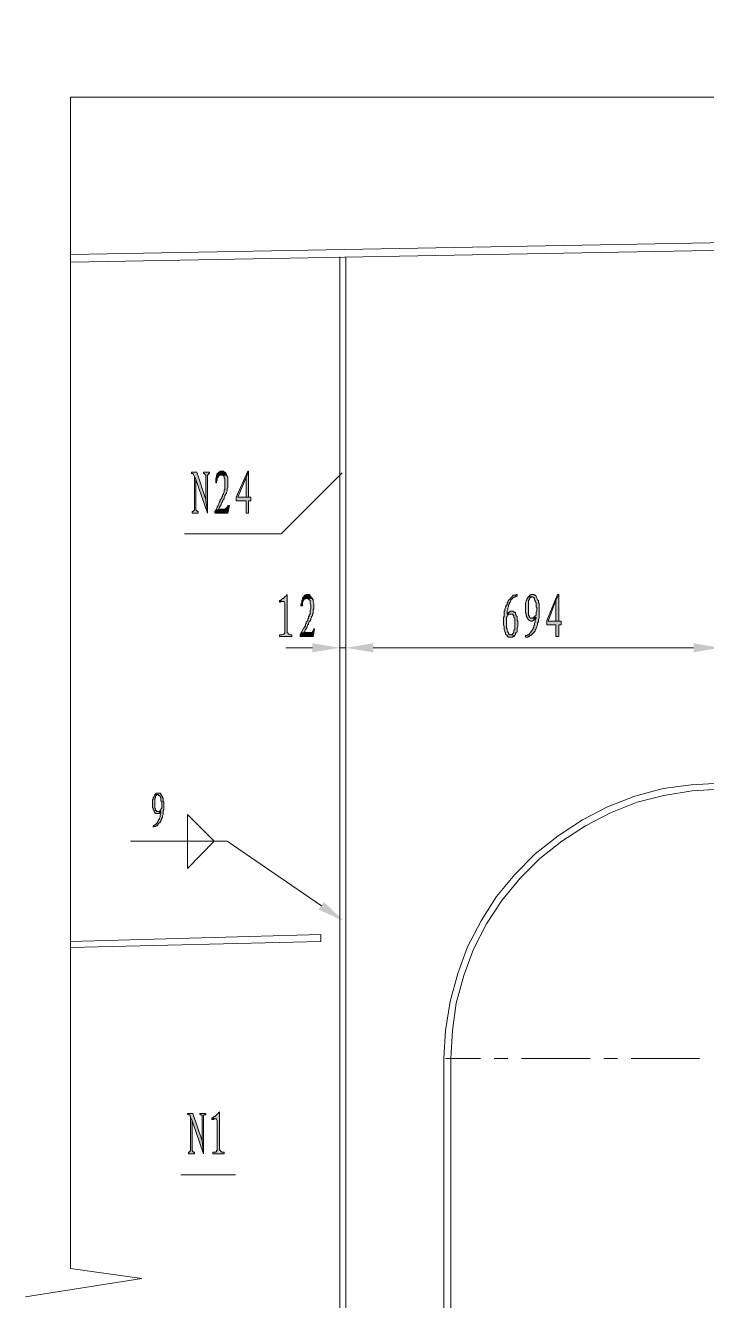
# Model space of a CAD drawing. Header units: millimetres. Extents: x 24 to 410, y 10 to 282.
# Drawn here: x 97.3 to 135.2, y 77.4 to 148.4 of the extents above; entities that cross this region are included whole.
import ezdxf

# ---------------------------------------------------------------- set-up
doc = ezdxf.new("R2010")
doc.units = ezdxf.units.MM

msp = doc.modelspace()

# ---------------------------------------------------------------- hatches: boundary and pattern name
h = msp.add_hatch(color=256)
h.dxf.hatch_style = 2
h.paths.add_polyline_path([(106.807, 123.528667), (106.510667, 123.528667), (106.510667, 123.444), (106.595333, 123.444), (106.637667, 123.401667), (106.68, 123.274667), (106.764667, 123.105333), (107.399667, 121.242667), (107.315, 122.004667)])
h = msp.add_hatch(color=256)
h.dxf.hatch_style = 2
h.paths.add_polyline_path([(107.526667, 123.528667), (107.188, 123.528667), (107.188, 123.444), (107.230333, 123.444), (107.272667, 123.401667), (107.315, 123.359333), (107.315, 122.004667), (107.399667, 121.242667), (107.399667, 123.359333), (107.442, 123.401667), (107.484333, 123.444), (107.526667, 123.444)])
h = msp.add_hatch(color=256)
h.dxf.hatch_style = 2
h.paths.add_polyline_path([(108.204, 123.571), (108.119333, 123.571), (108.077, 123.528667), (108.034667, 123.528667), (107.992333, 123.486333), (107.95, 123.444), (107.95, 123.401667), (107.907667, 123.359333), (107.907667, 123.232333), (107.865333, 123.19), (107.865333, 122.936), (107.907667, 122.936), (107.907667, 122.978333), (107.95, 123.063), (107.95, 123.19), (107.992333, 123.232333), (107.992333, 123.274667), (108.034667, 123.317), (108.077, 123.359333), (108.119333, 123.359333), (108.161667, 123.359333), (108.458, 123.359333), (108.458, 123.401667), (108.415667, 123.486333), (108.373333, 123.528667), (108.331, 123.528667), (108.288667, 123.571)])
h = msp.add_hatch(color=256)
h.dxf.hatch_style = 2
h.paths.add_polyline_path([(109.685667, 123.571), (109.643333, 123.571), (109.008333, 122.131667), (109.008333, 121.92), (109.558667, 121.92), (109.558667, 121.242667), (109.685667, 121.242667), (109.685667, 121.92), (109.812667, 121.92), (109.812667, 122.131667), (109.685667, 122.131667), (109.093, 122.131667), (109.558667, 123.232333)])
h = msp.add_hatch(color=256)
h.dxf.hatch_style = 2
h.paths.add_polyline_path([(109.685667, 123.571), (109.558667, 123.232333), (109.558667, 122.131667), (109.093, 122.131667), (109.685667, 122.131667)])
h = msp.add_hatch(color=256)
h.dxf.hatch_style = 2
h.paths.add_polyline_path([(106.68, 123.274667), (106.68, 121.412), (106.637667, 121.369667), (106.595333, 121.327333), (106.553, 121.327333), (106.553, 121.242667), (106.891667, 121.242667), (106.891667, 121.327333), (106.849333, 121.327333), (106.807, 121.369667), (106.764667, 121.412), (106.764667, 123.105333)])
h = msp.add_hatch(color=256)
h.dxf.hatch_style = 2
h.paths.add_polyline_path([(108.458, 123.359333), (108.161667, 123.359333), (108.204, 123.359333), (108.246333, 123.359333), (108.288667, 123.317), (108.331, 123.274667), (108.331, 123.19), (108.373333, 123.147667), (108.373333, 122.555), (108.331, 122.512667), (108.331, 122.428), (108.288667, 122.343333), (108.288667, 122.301), (108.246333, 122.258667), (108.246333, 122.174), (108.204, 122.131667), (108.204, 122.089333), (108.161667, 122.047), (108.119333, 122.004667), (108.119333, 121.92), (108.077, 121.877667), (108.034667, 121.793), (108.034667, 121.750667), (107.992333, 121.666), (107.95, 121.581333), (107.907667, 121.496667), (107.865333, 121.412), (108.034667, 121.454333), (108.034667, 121.496667), (108.077, 121.581333), (108.119333, 121.623667), (108.161667, 121.708333), (108.161667, 121.750667), (108.204, 121.835333), (108.246333, 121.877667), (108.246333, 121.92), (108.288667, 122.004667), (108.331, 122.047), (108.331, 122.089333), (108.373333, 122.174), (108.373333, 122.216333), (108.415667, 122.258667), (108.415667, 122.301), (108.458, 122.343333), (108.458, 122.385667), (108.500333, 122.470333), (108.500333, 122.597333), (108.542667, 122.682), (108.542667, 123.232333), (108.500333, 123.274667), (108.500333, 123.317)])
h = msp.add_hatch(color=256)
h.dxf.hatch_style = 2
h.paths.add_polyline_path([(108.627333, 121.666), (108.542667, 121.666), (108.542667, 121.623667), (108.500333, 121.581333), (108.458, 121.539), (108.415667, 121.496667), (108.373333, 121.454333), (108.034667, 121.454333), (107.865333, 121.412), (107.823, 121.327333), (107.823, 121.242667), (108.542667, 121.242667)])
h = msp.add_hatch(color=256)
h.dxf.hatch_style = 2
h.paths.add_polyline_path([(111.844667, 116.713), (111.802333, 116.670667), (111.76, 116.628333), (111.717667, 116.586), (111.675333, 116.543667), (111.633, 116.501333), (111.590667, 116.501333), (111.548333, 116.459), (111.506, 116.416667), (111.463667, 116.374333), (111.421333, 116.374333), (111.633, 116.332), (111.675333, 116.332), (111.675333, 116.289667), (111.717667, 116.205), (111.717667, 114.554), (111.675333, 114.554), (111.675333, 114.511667), (111.633, 114.511667), (111.548333, 114.469333), (111.421333, 114.469333), (111.421333, 114.384667), (112.098667, 114.384667), (112.098667, 114.469333), (112.014, 114.469333), (111.929333, 114.511667), (111.887, 114.511667), (111.887, 114.554), (111.844667, 114.596333)])
h = msp.add_hatch(color=256)
h.dxf.hatch_style = 2
h.paths.add_polyline_path([(111.421333, 116.374333), (111.421333, 116.289667), (111.463667, 116.289667), (111.548333, 116.332), (111.633, 116.332)])
h = msp.add_hatch(color=256)
h.dxf.hatch_style = 2
h.paths.add_polyline_path([(112.987667, 116.713), (112.903, 116.713), (112.818333, 116.670667), (112.776, 116.628333), (112.776, 116.586), (112.733667, 116.543667), (112.691333, 116.543667), (112.691333, 116.501333), (112.691333, 116.459), (112.649, 116.374333), (112.649, 116.247333), (112.606667, 116.162667), (112.606667, 116.078), (112.691333, 116.078), (112.691333, 116.247333), (112.733667, 116.332), (112.733667, 116.374333), (112.776, 116.416667), (112.776, 116.459), (112.818333, 116.459), (112.860667, 116.501333), (112.945333, 116.501333), (113.241667, 116.501333), (113.199333, 116.543667), (113.157, 116.586), (113.114667, 116.628333), (113.114667, 116.670667), (113.072333, 116.713)])
h = msp.add_hatch(color=256)
h.dxf.hatch_style = 2
h.paths.add_polyline_path([(113.241667, 116.501333), (112.945333, 116.501333), (112.987667, 116.501333), (113.03, 116.459), (113.072333, 116.416667), (113.114667, 116.374333), (113.114667, 116.205), (113.157, 116.120333), (113.157, 115.908667), (113.114667, 115.824), (113.114667, 115.612333), (113.072333, 115.57), (113.072333, 115.485333), (113.03, 115.485333), (113.03, 115.400667), (112.987667, 115.358333), (112.987667, 115.316), (112.987667, 115.273667), (112.945333, 115.231333), (112.903, 115.189), (112.903, 115.104333), (112.860667, 115.062), (112.860667, 114.977333), (112.818333, 114.935), (112.776, 114.850333), (112.733667, 114.808), (112.691333, 114.723333), (112.649, 114.638667), (112.606667, 114.554), (112.776, 114.596333), (112.818333, 114.638667), (112.818333, 114.681), (112.860667, 114.765667), (112.903, 114.808), (112.945333, 114.892667), (112.945333, 114.935), (112.987667, 115.019667), (113.03, 115.062), (113.03, 115.104333), (113.072333, 115.189), (113.114667, 115.231333), (113.114667, 115.273667), (113.157, 115.316), (113.157, 115.358333), (113.199333, 115.443), (113.199333, 115.485333), (113.241667, 115.527667), (113.241667, 115.612333), (113.284, 115.654667), (113.284, 115.866333), (113.326333, 115.908667), (113.326333, 116.205), (113.284, 116.289667), (113.284, 116.416667), (113.241667, 116.459)])
h = msp.add_hatch(color=256)
h.dxf.hatch_style = 2
h.paths.add_polyline_path([(124.629333, 116.713), (124.587, 116.713), (124.544667, 116.670667), (124.417667, 116.670667), (124.375333, 116.628333), (124.333, 116.586), (124.290667, 116.543667), (124.290667, 116.501333), (124.248333, 116.459), (124.206, 116.459), (124.163667, 116.374333), (124.121333, 116.332), (124.121333, 116.289667), (124.079, 116.247333), (124.079, 116.162667), (124.036667, 116.120333), (123.994333, 116.035667), (123.994333, 115.993333), (123.952, 115.908667), (123.952, 115.824), (123.909667, 115.781667), (123.909667, 115.612333), (123.909667, 115.57), (123.909667, 115.485333), (123.867333, 115.443), (123.867333, 115.019667), (123.909667, 114.935), (123.909667, 114.765667), (123.952, 114.681), (123.952, 114.638667), (123.994333, 114.596333), (123.994333, 114.511667), (124.036667, 114.469333), (124.079, 114.427), (124.079, 114.384667), (124.121333, 114.384667), (124.163667, 114.342333), (124.375333, 114.342333), (124.417667, 114.384667), (124.46, 114.384667), (124.502333, 114.427), (124.290667, 114.469333), (124.248333, 114.469333), (124.206, 114.511667), (124.163667, 114.511667), (124.163667, 114.596333), (124.121333, 114.638667), (124.079, 114.723333), (124.079, 114.808), (124.036667, 114.850333), (124.036667, 115.443), (124.079, 115.485333), (124.121333, 115.57), (124.163667, 115.612333), (124.333, 115.612333), (124.079, 115.612333), (124.079, 115.781667), (124.121333, 115.866333), (124.121333, 115.951), (124.163667, 116.035667), (124.163667, 116.120333), (124.206, 116.205), (124.206, 116.247333), (124.248333, 116.289667), (124.290667, 116.374333), (124.290667, 116.416667), (124.333, 116.459), (124.375333, 116.501333), (124.417667, 116.543667), (124.46, 116.543667), (124.502333, 116.586), (124.544667, 116.586), (124.587, 116.628333), (124.629333, 116.628333)])
h = msp.add_hatch(color=256)
h.dxf.hatch_style = 2
h.paths.add_polyline_path([(125.476, 116.713), (125.391333, 116.713), (125.391333, 116.670667), (125.349, 116.670667), (125.306667, 116.628333), (125.264333, 116.586), (125.476, 116.586), (125.518333, 116.543667), (125.560667, 116.543667), (125.603, 116.501333), (125.603, 116.416667), (125.645333, 116.374333), (125.645333, 116.332), (125.687667, 116.247333), (125.687667, 116.035667), (125.73, 115.993333), (125.73, 115.824), (125.687667, 115.739333), (125.687667, 115.612333), (125.687667, 115.57), (125.645333, 115.527667), (125.645333, 115.485333), (125.603, 115.485333), (125.560667, 115.443), (125.687667, 115.443), (125.687667, 115.400667), (125.645333, 115.316), (125.645333, 115.189), (125.603, 115.104333), (125.603, 115.019667), (125.560667, 114.977333), (125.560667, 114.892667), (125.518333, 114.850333), (125.518333, 114.808), (125.476, 114.723333), (125.433667, 114.681), (125.391333, 114.638667), (125.391333, 114.596333), (125.349, 114.554), (125.306667, 114.511667), (125.264333, 114.469333), (125.222, 114.469333), (125.179667, 114.427), (125.095, 114.427), (125.095, 114.342333), (125.222, 114.342333), (125.264333, 114.384667), (125.306667, 114.384667), (125.349, 114.427), (125.391333, 114.427), (125.433667, 114.469333), (125.476, 114.511667), (125.518333, 114.554), (125.560667, 114.596333), (125.603, 114.638667), (125.645333, 114.681), (125.645333, 114.765667), (125.687667, 114.808), (125.687667, 114.850333), (125.73, 114.935), (125.772333, 115.019667), (125.772333, 115.146667), (125.814667, 115.189), (125.814667, 115.316), (125.857, 115.400667), (125.857, 116.205), (125.814667, 116.247333), (125.814667, 116.374333), (125.772333, 116.416667), (125.73, 116.501333), (125.73, 116.543667), (125.687667, 116.628333), (125.645333, 116.670667), (125.603, 116.670667), (125.560667, 116.713)])
h = msp.add_hatch(color=256)
h.dxf.hatch_style = 2
h.paths.add_polyline_path([(125.264333, 116.586), (125.222, 116.543667), (125.179667, 116.459), (125.179667, 116.416667), (125.137333, 116.374333), (125.137333, 116.332), (125.095, 116.247333), (125.095, 115.697), (125.137333, 115.654667), (125.137333, 115.527667), (125.179667, 115.485333), (125.179667, 115.443), (125.222, 115.358333), (125.264333, 115.316), (125.306667, 115.273667), (125.349, 115.273667), (125.391333, 115.231333), (125.476, 115.231333), (125.518333, 115.273667), (125.560667, 115.273667), (125.560667, 115.316), (125.603, 115.358333), (125.645333, 115.400667), (125.391333, 115.400667), (125.349, 115.443), (125.306667, 115.485333), (125.306667, 115.527667), (125.264333, 115.57), (125.264333, 116.374333), (125.306667, 116.416667), (125.306667, 116.459), (125.349, 116.501333), (125.349, 116.543667), (125.391333, 116.543667), (125.433667, 116.586)])
h = msp.add_hatch(color=256)
h.dxf.hatch_style = 2
h.paths.add_polyline_path([(126.957667, 116.713), (126.873, 116.713), (126.280333, 115.273667), (126.280333, 115.019667), (126.788333, 115.019667), (126.788333, 114.384667), (126.957667, 114.384667), (126.957667, 115.019667), (127.084667, 115.019667), (127.084667, 115.231333), (126.957667, 115.231333), (126.365, 115.231333), (126.788333, 116.374333)])
h = msp.add_hatch(color=256)
h.dxf.hatch_style = 2
h.paths.add_polyline_path([(126.957667, 116.713), (126.788333, 116.374333), (126.788333, 115.231333), (126.365, 115.231333), (126.957667, 115.231333)])
h = msp.add_hatch(color=256)
h.dxf.hatch_style = 2
h.paths.add_polyline_path([(124.375333, 115.781667), (124.248333, 115.781667), (124.206, 115.739333), (124.163667, 115.739333), (124.163667, 115.697), (124.121333, 115.654667), (124.079, 115.612333), (124.375333, 115.612333), (124.417667, 115.57), (124.46, 115.57), (124.46, 115.527667), (124.46, 115.443), (124.502333, 115.400667), (124.502333, 114.765667), (124.46, 114.723333), (124.46, 114.638667), (124.46, 114.596333), (124.417667, 114.554), (124.375333, 114.511667), (124.333, 114.469333), (124.290667, 114.469333), (124.502333, 114.427), (124.544667, 114.511667), (124.544667, 114.554), (124.587, 114.554), (124.587, 114.596333), (124.629333, 114.638667), (124.629333, 114.850333), (124.671667, 114.935), (124.671667, 115.231333), (124.629333, 115.273667), (124.629333, 115.485333), (124.587, 115.527667), (124.587, 115.57), (124.544667, 115.612333), (124.544667, 115.697), (124.502333, 115.739333), (124.46, 115.739333), (124.417667, 115.781667)])
h = msp.add_hatch(color=256)
h.dxf.hatch_style = 2
h.paths.add_polyline_path([(125.560667, 115.443), (125.518333, 115.443), (125.476, 115.400667), (125.433667, 115.400667), (125.645333, 115.400667), (125.687667, 115.443)])
h = msp.add_hatch(color=256)
h.dxf.hatch_style = 2
h.paths.add_polyline_path([(113.368667, 114.808), (113.326333, 114.808), (113.284, 114.723333), (113.284, 114.681), (113.241667, 114.638667), (113.199333, 114.596333), (112.776, 114.596333), (112.606667, 114.554), (112.564333, 114.469333), (112.564333, 114.384667), (113.284, 114.384667)])
h = msp.add_hatch(color=256)
h.dxf.hatch_style = 2
h.paths.add_polyline_path([(113.241667, 114.003667), (113.241667, 113.495667), (114.765667, 113.749667)])
h = msp.add_hatch(color=256)
h.dxf.hatch_style = 2
h.paths.add_polyline_path([(116.628333, 114.003667), (116.628333, 113.495667), (115.104333, 113.749667)])
h = msp.add_hatch(color=256)
h.dxf.hatch_style = 2
h.paths.add_polyline_path([(116.628333, 114.003667), (116.628333, 113.495667), (115.104333, 113.749667)])
h = msp.add_hatch(color=256)
h.dxf.hatch_style = 2
h.paths.add_polyline_path([(134.450667, 114.003667), (134.450667, 113.495667), (135.932333, 113.749667)])
h = msp.add_hatch(color=256)
h.dxf.hatch_style = 2
h.paths.add_polyline_path([(104.478667, 105.579333), (104.478667, 105.537), (104.436333, 105.494667), (104.436333, 105.452333), (104.394, 105.41), (104.394, 105.325333), (104.351667, 105.283), (104.351667, 104.859667), (104.394, 104.817333), (104.394, 104.732667), (104.436333, 104.690333), (104.436333, 104.648), (104.478667, 104.605667), (104.478667, 104.563333), (104.521, 104.521), (104.605667, 104.521), (104.648, 104.521), (104.732667, 104.521), (104.732667, 104.563333), (104.775, 104.563333), (104.775, 104.605667), (104.648, 104.648), (104.563333, 104.648), (104.563333, 104.690333), (104.521, 104.690333), (104.521, 104.732667), (104.521, 104.775), (104.478667, 104.817333), (104.478667, 105.367667), (104.521, 105.41), (104.521, 105.494667), (104.563333, 105.537), (104.605667, 105.579333), (104.648, 105.579333)])
h = msp.add_hatch(color=256)
h.dxf.hatch_style = 2
h.paths.add_polyline_path([(104.648, 105.664), (104.563333, 105.664), (104.521, 105.621667), (104.478667, 105.579333), (104.690333, 105.579333), (104.690333, 105.537), (104.732667, 105.537), (104.775, 105.494667), (104.775, 105.452333), (104.817333, 105.41), (104.817333, 105.240667), (104.859667, 105.198333), (104.859667, 104.817333), (104.817333, 104.775), (104.817333, 104.732667), (104.775, 104.690333), (104.732667, 104.648), (104.817333, 104.648), (104.817333, 104.605667), (104.817333, 104.521), (104.775, 104.436333), (104.775, 104.351667), (104.732667, 104.267), (104.732667, 104.224667), (104.690333, 104.182333), (104.690333, 104.14), (104.648, 104.097667), (104.648, 104.055333), (104.605667, 104.013), (104.563333, 103.970667), (104.563333, 103.928333), (104.521, 103.928333), (104.478667, 103.886), (104.436333, 103.886), (104.436333, 103.843667), (104.394, 103.843667), (104.394, 103.759), (104.394, 103.801333), (104.436333, 103.801333), (104.521, 103.801333), (104.563333, 103.843667), (104.605667, 103.843667), (104.648, 103.886), (104.648, 103.928333), (104.690333, 103.928333), (104.690333, 103.970667), (104.732667, 104.013), (104.775, 104.013), (104.775, 104.055333), (104.817333, 104.097667), (104.817333, 104.14), (104.859667, 104.224667), (104.859667, 104.267), (104.902, 104.309333), (104.902, 104.394), (104.944333, 104.478667), (104.944333, 104.690333), (104.986667, 104.732667), (104.986667, 105.156), (104.944333, 105.198333), (104.944333, 105.367667), (104.902, 105.41), (104.902, 105.452333), (104.859667, 105.494667), (104.859667, 105.537), (104.817333, 105.579333), (104.817333, 105.621667), (104.775, 105.664)])
h = msp.add_hatch(color=256)
h.dxf.hatch_style = 2
h.paths.add_polyline_path([(104.732667, 104.648), (104.648, 104.648), (104.775, 104.605667), (104.817333, 104.648)])
h = msp.add_hatch(color=256)
h.dxf.hatch_style = 2
h.paths.add_polyline_path([(113.876667, 99.610333), (114.977333, 98.552), (113.580333, 99.187)])
h = msp.add_hatch(color=256)
h.dxf.hatch_style = 2
h.paths.add_polyline_path([(106.595333, 87.841667), (106.299, 87.841667), (106.299, 87.799333), (106.341333, 87.757), (106.426, 87.757), (106.468333, 87.63), (106.553, 87.418333), (107.188, 85.598), (107.103333, 86.317667)])
h = msp.add_hatch(color=256)
h.dxf.hatch_style = 2
h.paths.add_polyline_path([(106.468333, 87.63), (106.468333, 85.767333), (106.426, 85.725), (106.383667, 85.682667), (106.341333, 85.682667), (106.341333, 85.598), (106.68, 85.598), (106.68, 85.682667), (106.637667, 85.682667), (106.595333, 85.725), (106.553, 85.767333), (106.553, 87.418333)])
h = msp.add_hatch(color=256)
h.dxf.hatch_style = 2
h.paths.add_polyline_path([(107.315, 87.841667), (106.976333, 87.841667), (106.976333, 87.799333), (107.018667, 87.757), (107.061, 87.757), (107.103333, 87.714667), (107.103333, 86.317667), (107.188, 85.598), (107.188, 87.714667), (107.230333, 87.757), (107.272667, 87.757), (107.315, 87.799333)])
h = msp.add_hatch(color=256)
h.dxf.hatch_style = 2
h.paths.add_polyline_path([(108.077, 87.926333), (108.034667, 87.884), (107.992333, 87.841667), (107.95, 87.799333), (107.907667, 87.757), (107.865333, 87.714667), (107.823, 87.672333), (107.780667, 87.672333), (107.738333, 87.63), (107.696, 87.587667), (107.653667, 87.587667), (107.865333, 87.545333), (107.907667, 87.545333), (107.907667, 87.503), (107.95, 87.418333), (107.95, 85.767333), (107.907667, 85.767333), (107.907667, 85.725), (107.865333, 85.682667), (107.696, 85.682667), (107.696, 85.598), (108.331, 85.598), (108.331, 85.682667), (108.204, 85.682667), (108.161667, 85.725), (108.119333, 85.767333), (108.077, 85.809667)])
h = msp.add_hatch(color=256)
h.dxf.hatch_style = 2
h.paths.add_polyline_path([(107.653667, 87.587667), (107.653667, 87.503), (107.738333, 87.503), (107.780667, 87.545333), (107.865333, 87.545333)])

# ---------------------------------------------------------------- linework, layer by layer
at = {"lineweight": 0}
for points in [[(99.779667, 144.399), (137.795, 144.399), (138.345333, 148.378333), (139.530667, 140.631333), (140.250333, 144.399), (171.958, 144.399)], [(99.779667, 144.399), (99.779667, 79.205667), (103.759, 78.655333), (97.282, 77.639333)], [(171.958, 136.948333), (99.779667, 135.636)], [(171.958, 136.525), (99.779667, 135.212667)], [(114.765667, 49.191333), (114.765667, 135.509)], [(115.104333, 49.191333), (115.104333, 135.509)], [(111.506, 120.099667), (114.892667, 123.486333)], [(106.129667, 120.099667), (111.506, 120.099667)], [(114.765667, 110.617), (114.765667, 114.723333)], [(115.104333, 106.722333), (115.104333, 114.723333)], [(115.104333, 106.891667), (115.104333, 114.723333)], [(113.241667, 113.749667), (111.76, 113.749667)], [(115.104333, 113.749667), (114.765667, 113.749667)], [(116.628333, 113.749667), (134.450667, 113.749667)], [(116.628333, 113.749667), (118.11, 113.749667)], [(135.932333, 106.214333), (134.323667, 106.129667), (132.757333, 105.918), (131.191, 105.494667), (129.667, 104.902), (128.27, 104.182333), (126.915333, 103.293333), (125.645333, 102.277333), (124.502333, 101.134333), (123.486333, 99.906667), (122.639667, 98.552), (121.877667, 97.112667), (121.327333, 95.631), (120.904, 94.064667), (120.65, 92.456), (120.565333, 90.889667), (120.565333, 57.869667)], [(135.932333, 105.875667), (134.366, 105.791), (132.799667, 105.537), (131.318, 105.156), (129.836333, 104.563333), (128.439333, 103.843667), (127.127, 102.997), (125.899333, 102.023333), (124.798667, 100.922667), (123.782667, 99.695), (122.936, 98.382667), (122.216333, 96.985667), (121.666, 95.504), (121.242667, 93.98), (121.031, 92.456), (120.946333, 90.889667), (120.946333, 57.869667)], [(106.299, 102.997), (106.299, 104.478667), (107.780667, 102.997)], [(113.749667, 99.398667), (108.500333, 102.997), (103.124, 102.997)], [(106.299, 102.997), (106.299, 101.473), (107.780667, 102.997)], [(113.707333, 97.409), (113.707333, 97.79), (99.779667, 97.409)], [(99.779667, 97.070333), (113.707333, 97.409)], [(122.597333, 90.889667), (120.65, 90.889667)], [(124.121333, 90.889667), (123.359333, 90.889667)], [(128.693333, 90.889667), (124.883333, 90.889667)], [(130.217333, 90.889667), (129.455333, 90.889667)], [(134.789333, 90.889667), (130.979333, 90.889667)], [(105.918, 84.412667), (108.966, 84.412667)]]:
    msp.add_lwpolyline(points, dxfattribs=at)
for points in [[(106.807, 123.528667), (106.510667, 123.528667), (106.510667, 123.444), (106.595333, 123.444), (106.637667, 123.401667), (106.68, 123.274667), (106.764667, 123.105333), (107.399667, 121.242667), (107.315, 122.004667)], [(107.526667, 123.528667), (107.188, 123.528667), (107.188, 123.444), (107.230333, 123.444), (107.272667, 123.401667), (107.315, 123.359333), (107.315, 122.004667), (107.399667, 121.242667), (107.399667, 123.359333), (107.442, 123.401667), (107.484333, 123.444), (107.526667, 123.444)], [(108.204, 123.571), (108.119333, 123.571), (108.077, 123.528667), (108.034667, 123.528667), (107.992333, 123.486333), (107.95, 123.444), (107.95, 123.401667), (107.907667, 123.359333), (107.907667, 123.232333), (107.865333, 123.19), (107.865333, 122.936), (107.907667, 122.936), (107.907667, 122.978333), (107.95, 123.063), (107.95, 123.19), (107.992333, 123.232333), (107.992333, 123.274667), (108.034667, 123.317), (108.077, 123.359333), (108.119333, 123.359333), (108.161667, 123.359333), (108.458, 123.359333), (108.458, 123.401667), (108.415667, 123.486333), (108.373333, 123.528667), (108.331, 123.528667), (108.288667, 123.571)], [(109.685667, 123.571), (109.643333, 123.571), (109.008333, 122.131667), (109.008333, 121.92), (109.558667, 121.92), (109.558667, 121.242667), (109.685667, 121.242667), (109.685667, 121.92), (109.812667, 121.92), (109.812667, 122.131667), (109.685667, 122.131667), (109.093, 122.131667), (109.558667, 123.232333)], [(109.685667, 123.571), (109.558667, 123.232333), (109.558667, 122.131667), (109.093, 122.131667), (109.685667, 122.131667)], [(106.68, 123.274667), (106.68, 121.412), (106.637667, 121.369667), (106.595333, 121.327333), (106.553, 121.327333), (106.553, 121.242667), (106.891667, 121.242667), (106.891667, 121.327333), (106.849333, 121.327333), (106.807, 121.369667), (106.764667, 121.412), (106.764667, 123.105333)], [(108.458, 123.359333), (108.161667, 123.359333), (108.204, 123.359333), (108.246333, 123.359333), (108.288667, 123.317), (108.331, 123.274667), (108.331, 123.19), (108.373333, 123.147667), (108.373333, 122.555), (108.331, 122.512667), (108.331, 122.428), (108.288667, 122.343333), (108.288667, 122.301), (108.246333, 122.258667), (108.246333, 122.174), (108.204, 122.131667), (108.204, 122.089333), (108.161667, 122.047), (108.119333, 122.004667), (108.119333, 121.92), (108.077, 121.877667), (108.034667, 121.793), (108.034667, 121.750667), (107.992333, 121.666), (107.95, 121.581333), (107.907667, 121.496667), (107.865333, 121.412), (108.034667, 121.454333), (108.034667, 121.496667), (108.077, 121.581333), (108.119333, 121.623667), (108.161667, 121.708333), (108.161667, 121.750667), (108.204, 121.835333), (108.246333, 121.877667), (108.246333, 121.92), (108.288667, 122.004667), (108.331, 122.047), (108.331, 122.089333), (108.373333, 122.174), (108.373333, 122.216333), (108.415667, 122.258667), (108.415667, 122.301), (108.458, 122.343333), (108.458, 122.385667), (108.500333, 122.470333), (108.500333, 122.597333), (108.542667, 122.682), (108.542667, 123.232333), (108.500333, 123.274667), (108.500333, 123.317)], [(108.627333, 121.666), (108.542667, 121.666), (108.542667, 121.623667), (108.500333, 121.581333), (108.458, 121.539), (108.415667, 121.496667), (108.373333, 121.454333), (108.034667, 121.454333), (107.865333, 121.412), (107.823, 121.327333), (107.823, 121.242667), (108.542667, 121.242667)], [(111.844667, 116.713), (111.802333, 116.670667), (111.76, 116.628333), (111.717667, 116.586), (111.675333, 116.543667), (111.633, 116.501333), (111.590667, 116.501333), (111.548333, 116.459), (111.506, 116.416667), (111.463667, 116.374333), (111.421333, 116.374333), (111.633, 116.332), (111.675333, 116.332), (111.675333, 116.289667), (111.717667, 116.205), (111.717667, 114.554), (111.675333, 114.554), (111.675333, 114.511667), (111.633, 114.511667), (111.548333, 114.469333), (111.421333, 114.469333), (111.421333, 114.384667), (112.098667, 114.384667), (112.098667, 114.469333), (112.014, 114.469333), (111.929333, 114.511667), (111.887, 114.511667), (111.887, 114.554), (111.844667, 114.596333)], [(111.421333, 116.374333), (111.421333, 116.289667), (111.463667, 116.289667), (111.548333, 116.332), (111.633, 116.332)], [(112.987667, 116.713), (112.903, 116.713), (112.818333, 116.670667), (112.776, 116.628333), (112.776, 116.586), (112.733667, 116.543667), (112.691333, 116.543667), (112.691333, 116.501333), (112.691333, 116.459), (112.649, 116.374333), (112.649, 116.247333), (112.606667, 116.162667), (112.606667, 116.078), (112.691333, 116.078), (112.691333, 116.247333), (112.733667, 116.332), (112.733667, 116.374333), (112.776, 116.416667), (112.776, 116.459), (112.818333, 116.459), (112.860667, 116.501333), (112.945333, 116.501333), (113.241667, 116.501333), (113.199333, 116.543667), (113.157, 116.586), (113.114667, 116.628333), (113.114667, 116.670667), (113.072333, 116.713)], [(113.241667, 116.501333), (112.945333, 116.501333), (112.987667, 116.501333), (113.03, 116.459), (113.072333, 116.416667), (113.114667, 116.374333), (113.114667, 116.205), (113.157, 116.120333), (113.157, 115.908667), (113.114667, 115.824), (113.114667, 115.612333), (113.072333, 115.57), (113.072333, 115.485333), (113.03, 115.485333), (113.03, 115.400667), (112.987667, 115.358333), (112.987667, 115.316), (112.987667, 115.273667), (112.945333, 115.231333), (112.903, 115.189), (112.903, 115.104333), (112.860667, 115.062), (112.860667, 114.977333), (112.818333, 114.935), (112.776, 114.850333), (112.733667, 114.808), (112.691333, 114.723333), (112.649, 114.638667), (112.606667, 114.554), (112.776, 114.596333), (112.818333, 114.638667), (112.818333, 114.681), (112.860667, 114.765667), (112.903, 114.808), (112.945333, 114.892667), (112.945333, 114.935), (112.987667, 115.019667), (113.03, 115.062), (113.03, 115.104333), (113.072333, 115.189), (113.114667, 115.231333), (113.114667, 115.273667), (113.157, 115.316), (113.157, 115.358333), (113.199333, 115.443), (113.199333, 115.485333), (113.241667, 115.527667), (113.241667, 115.612333), (113.284, 115.654667), (113.284, 115.866333), (113.326333, 115.908667), (113.326333, 116.205), (113.284, 116.289667), (113.284, 116.416667), (113.241667, 116.459)], [(124.629333, 116.713), (124.587, 116.713), (124.544667, 116.670667), (124.417667, 116.670667), (124.375333, 116.628333), (124.333, 116.586), (124.290667, 116.543667), (124.290667, 116.501333), (124.248333, 116.459), (124.206, 116.459), (124.163667, 116.374333), (124.121333, 116.332), (124.121333, 116.289667), (124.079, 116.247333), (124.079, 116.162667), (124.036667, 116.120333), (123.994333, 116.035667), (123.994333, 115.993333), (123.952, 115.908667), (123.952, 115.824), (123.909667, 115.781667), (123.909667, 115.612333), (123.909667, 115.57), (123.909667, 115.485333), (123.867333, 115.443), (123.867333, 115.019667), (123.909667, 114.935), (123.909667, 114.765667), (123.952, 114.681), (123.952, 114.638667), (123.994333, 114.596333), (123.994333, 114.511667), (124.036667, 114.469333), (124.079, 114.427), (124.079, 114.384667), (124.121333, 114.384667), (124.163667, 114.342333), (124.375333, 114.342333), (124.417667, 114.384667), (124.46, 114.384667), (124.502333, 114.427), (124.290667, 114.469333), (124.248333, 114.469333), (124.206, 114.511667), (124.163667, 114.511667), (124.163667, 114.596333), (124.121333, 114.638667), (124.079, 114.723333), (124.079, 114.808), (124.036667, 114.850333), (124.036667, 115.443), (124.079, 115.485333), (124.121333, 115.57), (124.163667, 115.612333), (124.333, 115.612333), (124.079, 115.612333), (124.079, 115.781667), (124.121333, 115.866333), (124.121333, 115.951), (124.163667, 116.035667), (124.163667, 116.120333), (124.206, 116.205), (124.206, 116.247333), (124.248333, 116.289667), (124.290667, 116.374333), (124.290667, 116.416667), (124.333, 116.459), (124.375333, 116.501333), (124.417667, 116.543667), (124.46, 116.543667), (124.502333, 116.586), (124.544667, 116.586), (124.587, 116.628333), (124.629333, 116.628333)], [(125.476, 116.713), (125.391333, 116.713), (125.391333, 116.670667), (125.349, 116.670667), (125.306667, 116.628333), (125.264333, 116.586), (125.476, 116.586), (125.518333, 116.543667), (125.560667, 116.543667), (125.603, 116.501333), (125.603, 116.416667), (125.645333, 116.374333), (125.645333, 116.332), (125.687667, 116.247333), (125.687667, 116.035667), (125.73, 115.993333), (125.73, 115.824), (125.687667, 115.739333), (125.687667, 115.612333), (125.687667, 115.57), (125.645333, 115.527667), (125.645333, 115.485333), (125.603, 115.485333), (125.560667, 115.443), (125.687667, 115.443), (125.687667, 115.400667), (125.645333, 115.316), (125.645333, 115.189), (125.603, 115.104333), (125.603, 115.019667), (125.560667, 114.977333), (125.560667, 114.892667), (125.518333, 114.850333), (125.518333, 114.808), (125.476, 114.723333), (125.433667, 114.681), (125.391333, 114.638667), (125.391333, 114.596333), (125.349, 114.554), (125.306667, 114.511667), (125.264333, 114.469333), (125.222, 114.469333), (125.179667, 114.427), (125.095, 114.427), (125.095, 114.342333), (125.222, 114.342333), (125.264333, 114.384667), (125.306667, 114.384667), (125.349, 114.427), (125.391333, 114.427), (125.433667, 114.469333), (125.476, 114.511667), (125.518333, 114.554), (125.560667, 114.596333), (125.603, 114.638667), (125.645333, 114.681), (125.645333, 114.765667), (125.687667, 114.808), (125.687667, 114.850333), (125.73, 114.935), (125.772333, 115.019667), (125.772333, 115.146667), (125.814667, 115.189), (125.814667, 115.316), (125.857, 115.400667), (125.857, 116.205), (125.814667, 116.247333), (125.814667, 116.374333), (125.772333, 116.416667), (125.73, 116.501333), (125.73, 116.543667), (125.687667, 116.628333), (125.645333, 116.670667), (125.603, 116.670667), (125.560667, 116.713)], [(125.264333, 116.586), (125.222, 116.543667), (125.179667, 116.459), (125.179667, 116.416667), (125.137333, 116.374333), (125.137333, 116.332), (125.095, 116.247333), (125.095, 115.697), (125.137333, 115.654667), (125.137333, 115.527667), (125.179667, 115.485333), (125.179667, 115.443), (125.222, 115.358333), (125.264333, 115.316), (125.306667, 115.273667), (125.349, 115.273667), (125.391333, 115.231333), (125.476, 115.231333), (125.518333, 115.273667), (125.560667, 115.273667), (125.560667, 115.316), (125.603, 115.358333), (125.645333, 115.400667), (125.391333, 115.400667), (125.349, 115.443), (125.306667, 115.485333), (125.306667, 115.527667), (125.264333, 115.57), (125.264333, 116.374333), (125.306667, 116.416667), (125.306667, 116.459), (125.349, 116.501333), (125.349, 116.543667), (125.391333, 116.543667), (125.433667, 116.586)], [(126.957667, 116.713), (126.873, 116.713), (126.280333, 115.273667), (126.280333, 115.019667), (126.788333, 115.019667), (126.788333, 114.384667), (126.957667, 114.384667), (126.957667, 115.019667), (127.084667, 115.019667), (127.084667, 115.231333), (126.957667, 115.231333), (126.365, 115.231333), (126.788333, 116.374333)], [(126.957667, 116.713), (126.788333, 116.374333), (126.788333, 115.231333), (126.365, 115.231333), (126.957667, 115.231333)], [(124.375333, 115.781667), (124.248333, 115.781667), (124.206, 115.739333), (124.163667, 115.739333), (124.163667, 115.697), (124.121333, 115.654667), (124.079, 115.612333), (124.375333, 115.612333), (124.417667, 115.57), (124.46, 115.57), (124.46, 115.527667), (124.46, 115.443), (124.502333, 115.400667), (124.502333, 114.765667), (124.46, 114.723333), (124.46, 114.638667), (124.46, 114.596333), (124.417667, 114.554), (124.375333, 114.511667), (124.333, 114.469333), (124.290667, 114.469333), (124.502333, 114.427), (124.544667, 114.511667), (124.544667, 114.554), (124.587, 114.554), (124.587, 114.596333), (124.629333, 114.638667), (124.629333, 114.850333), (124.671667, 114.935), (124.671667, 115.231333), (124.629333, 115.273667), (124.629333, 115.485333), (124.587, 115.527667), (124.587, 115.57), (124.544667, 115.612333), (124.544667, 115.697), (124.502333, 115.739333), (124.46, 115.739333), (124.417667, 115.781667)], [(125.560667, 115.443), (125.518333, 115.443), (125.476, 115.400667), (125.433667, 115.400667), (125.645333, 115.400667), (125.687667, 115.443)], [(113.368667, 114.808), (113.326333, 114.808), (113.284, 114.723333), (113.284, 114.681), (113.241667, 114.638667), (113.199333, 114.596333), (112.776, 114.596333), (112.606667, 114.554), (112.564333, 114.469333), (112.564333, 114.384667), (113.284, 114.384667)], [(104.478667, 105.579333), (104.478667, 105.537), (104.436333, 105.494667), (104.436333, 105.452333), (104.394, 105.41), (104.394, 105.325333), (104.351667, 105.283), (104.351667, 104.859667), (104.394, 104.817333), (104.394, 104.732667), (104.436333, 104.690333), (104.436333, 104.648), (104.478667, 104.605667), (104.478667, 104.563333), (104.521, 104.521), (104.605667, 104.521), (104.648, 104.521), (104.732667, 104.521), (104.732667, 104.563333), (104.775, 104.563333), (104.775, 104.605667), (104.648, 104.648), (104.563333, 104.648), (104.563333, 104.690333), (104.521, 104.690333), (104.521, 104.732667), (104.521, 104.775), (104.478667, 104.817333), (104.478667, 105.367667), (104.521, 105.41), (104.521, 105.494667), (104.563333, 105.537), (104.605667, 105.579333), (104.648, 105.579333)], [(104.648, 105.664), (104.563333, 105.664), (104.521, 105.621667), (104.478667, 105.579333), (104.690333, 105.579333), (104.690333, 105.537), (104.732667, 105.537), (104.775, 105.494667), (104.775, 105.452333), (104.817333, 105.41), (104.817333, 105.240667), (104.859667, 105.198333), (104.859667, 104.817333), (104.817333, 104.775), (104.817333, 104.732667), (104.775, 104.690333), (104.732667, 104.648), (104.817333, 104.648), (104.817333, 104.605667), (104.817333, 104.521), (104.775, 104.436333), (104.775, 104.351667), (104.732667, 104.267), (104.732667, 104.224667), (104.690333, 104.182333), (104.690333, 104.14), (104.648, 104.097667), (104.648, 104.055333), (104.605667, 104.013), (104.563333, 103.970667), (104.563333, 103.928333), (104.521, 103.928333), (104.478667, 103.886), (104.436333, 103.886), (104.436333, 103.843667), (104.394, 103.843667), (104.394, 103.759), (104.394, 103.801333), (104.436333, 103.801333), (104.521, 103.801333), (104.563333, 103.843667), (104.605667, 103.843667), (104.648, 103.886), (104.648, 103.928333), (104.690333, 103.928333), (104.690333, 103.970667), (104.732667, 104.013), (104.775, 104.013), (104.775, 104.055333), (104.817333, 104.097667), (104.817333, 104.14), (104.859667, 104.224667), (104.859667, 104.267), (104.902, 104.309333), (104.902, 104.394), (104.944333, 104.478667), (104.944333, 104.690333), (104.986667, 104.732667), (104.986667, 105.156), (104.944333, 105.198333), (104.944333, 105.367667), (104.902, 105.41), (104.902, 105.452333), (104.859667, 105.494667), (104.859667, 105.537), (104.817333, 105.579333), (104.817333, 105.621667), (104.775, 105.664)], [(104.732667, 104.648), (104.648, 104.648), (104.775, 104.605667), (104.817333, 104.648)], [(106.595333, 87.841667), (106.299, 87.841667), (106.299, 87.799333), (106.341333, 87.757), (106.426, 87.757), (106.468333, 87.63), (106.553, 87.418333), (107.188, 85.598), (107.103333, 86.317667)], [(106.468333, 87.63), (106.468333, 85.767333), (106.426, 85.725), (106.383667, 85.682667), (106.341333, 85.682667), (106.341333, 85.598), (106.68, 85.598), (106.68, 85.682667), (106.637667, 85.682667), (106.595333, 85.725), (106.553, 85.767333), (106.553, 87.418333)], [(107.315, 87.841667), (106.976333, 87.841667), (106.976333, 87.799333), (107.018667, 87.757), (107.061, 87.757), (107.103333, 87.714667), (107.103333, 86.317667), (107.188, 85.598), (107.188, 87.714667), (107.230333, 87.757), (107.272667, 87.757), (107.315, 87.799333)], [(108.077, 87.926333), (108.034667, 87.884), (107.992333, 87.841667), (107.95, 87.799333), (107.907667, 87.757), (107.865333, 87.714667), (107.823, 87.672333), (107.780667, 87.672333), (107.738333, 87.63), (107.696, 87.587667), (107.653667, 87.587667), (107.865333, 87.545333), (107.907667, 87.545333), (107.907667, 87.503), (107.95, 87.418333), (107.95, 85.767333), (107.907667, 85.767333), (107.907667, 85.725), (107.865333, 85.682667), (107.696, 85.682667), (107.696, 85.598), (108.331, 85.598), (108.331, 85.682667), (108.204, 85.682667), (108.161667, 85.725), (108.119333, 85.767333), (108.077, 85.809667)], [(107.653667, 87.587667), (107.653667, 87.503), (107.738333, 87.503), (107.780667, 87.545333), (107.865333, 87.545333)]]:
    msp.add_lwpolyline(points, close=True, dxfattribs=at)

doc.saveas('drawing.dxf')
